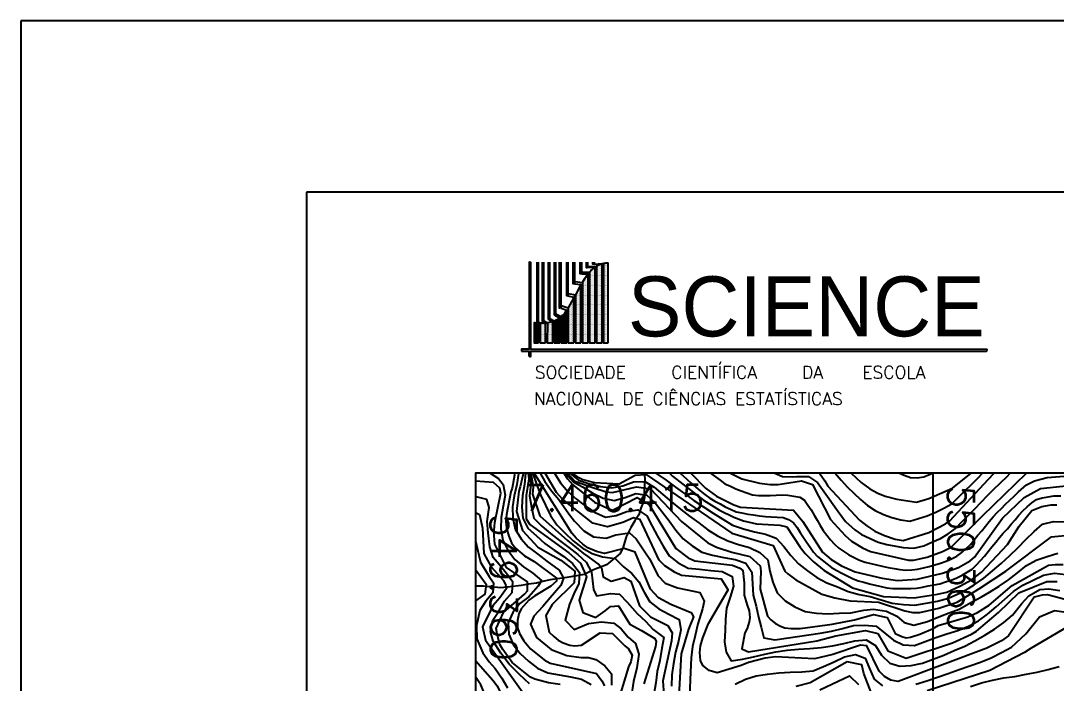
# Model space of a CAD drawing. Header units: millimetres. Extents: x 548366 to 1117317, y 7446967 to 14899125.
# Drawn here: x 548366 to 550630, y 7459955 to 7461405 of the extents above; entities that cross this region are included whole.
import ezdxf

# ---------------------------------------------------------------- set-up
doc = ezdxf.new("R2010")
doc.units = ezdxf.units.MM
doc.header["$MEASUREMENT"] = 0
for name, color, linetype in [('AID5_25K', 2, 'Continuous'), ('CARIMBO', 7, 'Continuous'), ('CURVA_INTERMEDIÁRIA', 32, 'Continuous'), ('CURVA_MESTRA', 36, 'Continuous'), ('MALHA_TM', 8, 'Continuous'), ('RADIAIS', 222, 'Continuous'), ('RIO_PERMANENTE', 4, 'Continuous'), ('TXT_COORD_MALHA', 7, 'Continuous')]:
    doc.layers.add(name, color=color, linetype=linetype)
doc.styles.add('Panroman', font='panroman.ttf', dxfattribs={"height": 30})
doc.styles.add('ROMANS', font='romans.shx')
doc.styles.add('TXT_MALHA_10K', font='romans.shx', dxfattribs={"height": 23})
pattern_1 = [(0, (561479.3738, 7459885.959), (0.9921897, 1.9843794), [0, -1.9843794])]

msp = doc.modelspace()

# ---------------------------------------------------------------- hatches: boundary and pattern name
at = {"layer": 'CARIMBO'}
msp.add_hatch(color=172, dxfattribs=at).paths.add_polyline_path([(550479, 7460683.6), (550479, 7460684.4), (550478.8, 7460685.2), (550478.1, 7460685.8), (550477.5, 7460686.2), (549481.3, 7460686.2), (549481.3, 7460876.1), (549480.9, 7460876.6), (549477.6, 7460876.6), (549477.3, 7460875.9), (549477.3, 7460686.2), (549460.9, 7460686.2), (549461, 7460682.1), (549477.2, 7460682.1), (549477.2, 7460671.8), (549477.5, 7460671.2), (549478.2, 7460670.5), (549479.1, 7460670.2), (549480, 7460670.2), (549480.5, 7460670.5), (549481, 7460671.1), (549481.3, 7460671.8), (549481.3, 7460682.1), (550477.5, 7460682.1), (550478, 7460682.4), (550478.7, 7460682.9)])
h = msp.add_hatch(dxfattribs=at)
h.set_pattern_fill('DOTS', color=172, scale=1.250003, style=0)
h.set_pattern_definition(pattern_1)
h.paths.add_polyline_path([(549637.1, 7460872.7), (549634.7, 7460872), (549631.6, 7460871), (549628.4, 7460869.7), (549626.5, 7460868.7), (549625, 7460867.8), (549625, 7460700), (549637.1, 7460700)])
h.paths.add_polyline_path([(549650.3, 7460874.3), (549648.4, 7460874.3), (549645.4, 7460874.1), (549642.9, 7460873.8), (549640.4, 7460873.4), (549640.4, 7460700), (549650.3, 7460700)])
h = msp.add_hatch(dxfattribs=at)
h.set_pattern_fill('DOTS', color=172, scale=1.250003, style=0)
h.set_pattern_definition(pattern_1)
h.paths.add_polyline_path([(549606.3, 7460850.8), (549605, 7460849.4), (549603.4, 7460847.2), (549601.2, 7460844), (549598.5, 7460840.2), (549594.1, 7460833.1), (549594.1, 7460700), (549606.3, 7460700.1)])
h = msp.add_hatch(dxfattribs=at)
h.set_pattern_fill('DOTS', color=172, scale=1.250003, style=0)
h.set_pattern_definition(pattern_1)
h.paths.add_polyline_path([(549621.7, 7460865.8), (549619.9, 7460864.5), (549617.8, 7460862.9), (549615.9, 7460861.3), (549614, 7460859.6), (549612.4, 7460857.9), (549610.8, 7460856.2), (549609.6, 7460854.8), (549609.6, 7460700), (549621.7, 7460700)])
h = msp.add_hatch(dxfattribs=at)
h.set_pattern_fill('DOTS', color=172, scale=1.250003, style=0)
h.set_pattern_definition(pattern_1)
h.paths.add_polyline_path([(549575.3, 7460799.3), (549567.6, 7460784.6), (549563.2, 7460776.4), (549563.2, 7460700), (549575.3, 7460700.1)])
h.paths.add_polyline_path([(549590.8, 7460827.4), (549589.9, 7460826), (549578.7, 7460805.3), (549578.7, 7460700.1), (549590.8, 7460700.1)])
h = msp.add_hatch(dxfattribs=at)
h.set_pattern_fill('DOTS', color=172, scale=1.250003, style=0)
h.set_pattern_definition(pattern_1)
h.paths.add_polyline_path([(549544.4, 7460755), (549541.9, 7460753.1), (549539.6, 7460751.6), (549536.7, 7460750), (549533.9, 7460748.5), (549532.4, 7460747.8), (549532.4, 7460700), (549544.4, 7460700)])
h.paths.add_polyline_path([(549559.9, 7460771.3), (549557.2, 7460767.8), (549554.7, 7460764.6), (549552.6, 7460762.4), (549550.7, 7460760.4), (549548.8, 7460758.6), (549547.8, 7460757.6), (549547.8, 7460700), (549559.9, 7460700.1)])
h = msp.add_hatch(dxfattribs=at)
h.set_pattern_fill('DOTS', color=172, scale=1.250003, style=0)
h.set_pattern_definition(pattern_1)
h.paths.add_polyline_path([(549498.1, 7460743), (549493.3, 7460743.3), (549490.4, 7460743.7), (549488.2, 7460743.9), (549488.2, 7460700.1), (549498.1, 7460700.1)])
h = msp.add_hatch(dxfattribs=at)
h.set_pattern_fill('DOTS', color=172, scale=1.250003, style=0)
h.set_pattern_definition(pattern_1)
h.paths.add_polyline_path([(549513.5, 7460743.3), (549512.1, 7460743.1), (549509.4, 7460742.9), (549505.2, 7460742.9), (549501.4, 7460742.9), (549501.4, 7460700), (549513.5, 7460700.1)])
h.paths.add_polyline_path([(549529, 7460746.6), (549524.7, 7460745.3), (549522.1, 7460744.6), (549519.4, 7460744), (549517.4, 7460743.6), (549516.9, 7460743.6), (549516.9, 7460700.1), (549529, 7460700)])

# ---------------------------------------------------------------- linework, layer by layer
at = {"layer": 'AID5_25K'}
msp.add_lwpolyline([(549360, 7450410), (559365, 7450410), (559365, 7460415), (549360, 7460415), (549360, 7450410)], dxfattribs=at)
at = {"layer": 'CARIMBO', "color": 20}
for points in [[(548365.7, 7461404.7), (548365.7, 7446966.9), (560359.3, 7446966.9)], [(560359.3, 7461404.7), (548365.7, 7461404.7)]]:
    msp.add_lwpolyline(points, dxfattribs=at)
at = {"layer": 'CARIMBO', "color": 6}
msp.add_lwpolyline([(548990.7, 7461029.7), (548990.7, 7447341.9), (559734.3, 7447341.9), (559734.3, 7461029.7)], close=True, dxfattribs=at)
at = {"layer": 'CARIMBO', "color": 172}
for points in [[(549461, 7460682.1), (549477.2, 7460682.1), (549477.2, 7460671.8), (549478.2, 7460670.5), (549479.1, 7460670.2), (549480, 7460670.2), (549481, 7460671.1), (549481.3, 7460682.1), (550477.5, 7460682.1), (550478.7, 7460682.9), (550479, 7460683.6), (550479, 7460684.4), (550478.8, 7460685.2), (550478.1, 7460685.8), (549481.3, 7460686.2), (549481.3, 7460876.1), (549477.6, 7460876.6), (549477.3, 7460875.9), (549477.3, 7460686.2), (549460.9, 7460686.2)], [(549529, 7460700), (549529, 7460746.6), (549524.7, 7460745.3), (549522.1, 7460744.6), (549519.4, 7460744), (549517.4, 7460743.6), (549516.9, 7460700.1)]]:
    msp.add_lwpolyline(points, close=True, dxfattribs=at)
for points in [[(549494.5, 7460876.6), (549494.5, 7460745.3), (549497.7, 7460743), (549497.7, 7460876.6)], [(549510, 7460745.3), (549506.6, 7460747), (549506.6, 7460876.6)], [(549510, 7460745.3), (549510, 7460876.6)], [(549523.1, 7460749.8), (549519.8, 7460751.7), (549519.8, 7460876.6)], [(549523.1, 7460749.8), (549523.1, 7460876.6)], [(549536, 7460759.3), (549532.8, 7460761.2), (549532.8, 7460876.6)], [(549536, 7460759.3), (549536, 7460876.6)], [(549547.6, 7460775.8), (549544.9, 7460777.2), (549544.3, 7460776.2), (549544.3, 7460876.6)], [(549547.6, 7460775.8), (549547.6, 7460876.6)], [(549563.1, 7460802.4), (549559.8, 7460803), (549559.8, 7460876.6)], [(549563.1, 7460802.4), (549563.1, 7460876.6)], [(549577.4, 7460829.1), (549574.1, 7460829.2), (549574.1, 7460876.6)], [(549577.4, 7460829.1), (549577.4, 7460876.6)], [(549592.7, 7460851.1), (549589.3, 7460851.3), (549589.3, 7460876.6)], [(549592.7, 7460851.1), (549592.7, 7460876.6)], [(549606, 7460864.7), (549603.6, 7460864.8), (549602.7, 7460864.2), (549602.7, 7460876.6)], [(549606, 7460864.7), (549606, 7460876.6)], [(549606, 7460867), (549625, 7460867.8)], [(549620.4, 7460872.4), (549618.5, 7460872.5), (549616.9, 7460872.3), (549616.9, 7460876.6)], [(549620.4, 7460872.4), (549620.4, 7460876.6)], [(549620.4, 7460872.4), (549628.2, 7460873.1), (549638.1, 7460873.4), (549640.4, 7460873.4)], [(549620.4, 7460872.4), (549637.1, 7460873.3)], [(549637.1, 7460700), (549637.1, 7460872.7), (549634.7, 7460872), (549631.6, 7460871), (549628.4, 7460869.7), (549626.5, 7460868.7), (549625, 7460867.8), (549625, 7460700), (549637.1, 7460700)], [(549650.3, 7460700), (549650.3, 7460874.3), (549648.4, 7460874.3), (549645.4, 7460874.1), (549642.9, 7460873.8), (549640.4, 7460873.4), (549640.4, 7460700), (549650.3, 7460700)], [(549592.7, 7460854.4), (549609.6, 7460854.4)], [(549592.7, 7460851.1), (549606.3, 7460850.8)], [(549606.3, 7460700.1), (549606.3, 7460850.8), (549605, 7460849.4), (549603.4, 7460847.2), (549601.2, 7460844), (549598.5, 7460840.2), (549594.1, 7460833.1), (549594.1, 7460700), (549606.3, 7460700.1)], [(549606, 7460864.7), (549621.7, 7460865.3)], [(549621.7, 7460700), (549621.7, 7460865.8), (549619.9, 7460864.5), (549617.8, 7460862.9), (549615.9, 7460861.3), (549614, 7460859.6), (549612.4, 7460857.9), (549610.8, 7460856.2), (549609.6, 7460854.8), (549609.6, 7460700), (549621.7, 7460700)], [(549577.4, 7460834.1), (549594.1, 7460832.2)], [(549577.4, 7460829.1), (549590.8, 7460827.4)], [(549590.8, 7460700.1), (549590.8, 7460827.4), (549589.9, 7460826), (549578.7, 7460805.3), (549578.7, 7460700.1), (549590.8, 7460700.1)], [(549563.1, 7460808.3), (549578.3, 7460804.8), (549575.4, 7460799.3), (549563.1, 7460802.4)], [(549575.3, 7460700.1), (549575.3, 7460799.3), (549567.6, 7460784.6), (549563.2, 7460776.4), (549563.2, 7460700), (549575.3, 7460700.1)], [(549547.6, 7460781.9), (549563.2, 7460776.4)], [(549547.6, 7460775.8), (549559.9, 7460771.3)], [(549532.4, 7460747.8), (549523.1, 7460752.9)], [(549544.4, 7460700), (549544.4, 7460755), (549541.9, 7460753.1), (549539.6, 7460751.6), (549536.7, 7460750), (549533.9, 7460748.5), (549532.4, 7460747.8), (549532.4, 7460700), (549544.4, 7460700)], [(549536, 7460763.2), (549547.8, 7460757.6)], [(549536, 7460759.3), (549544.4, 7460755)], [(549559.9, 7460700.1), (549559.9, 7460771.3), (549557.2, 7460767.8), (549554.7, 7460764.6), (549552.6, 7460762.4), (549550.7, 7460760.4), (549548.8, 7460758.6), (549547.8, 7460757.6), (549547.8, 7460700), (549559.9, 7460700.1)], [(549498.1, 7460700.1), (549498.1, 7460743), (549493.3, 7460743.3), (549490.4, 7460743.7), (549488.2, 7460743.9), (549488.2, 7460700.1), (549498.1, 7460700.1)], [(549497.7, 7460745.4), (549501.4, 7460742.9)], [(549513.5, 7460700.1), (549513.5, 7460743.3), (549512.1, 7460743.1), (549509.4, 7460742.9), (549505.2, 7460742.9), (549501.4, 7460742.9), (549501.4, 7460700), (549513.5, 7460700.1)], [(549510, 7460748), (549517.4, 7460743.4)], [(549510, 7460745.3), (549513.5, 7460743.3)], [(549523.1, 7460749.8), (549529, 7460746.6)]]:
    msp.add_lwpolyline(points, dxfattribs=at)
at = {"layer": 'CURVA_INTERMEDIÁRIA'}
for points, elevation in [([(549392.1, 7460415), (549410.8, 7460403.1), (549420.4, 7460390.6), (549424.8, 7460367.2), (549420.5, 7460342.6), (549416.3, 7460317.9), (549415.3, 7460293.1), (549420, 7460268.6), (549431.2, 7460246.6), (549446, 7460226.5), (549465, 7460210.5), (549485.3, 7460196), (549504.4, 7460180.4), (549497.6, 7460167.7), (549476.9, 7460144.5), (549456.9, 7460129.6), (549441.7, 7460110.2), (549431.6, 7460088), (549433.1, 7460063.2), (549442.9, 7460040.5), (549457.6, 7460020.5), (549476, 7460003.5), (549495.9, 7459988.5), (549518.7, 7459978.5), (549543.2, 7459973.6), (549567.8, 7459969.4), (549592.4, 7459964.7), (549613, 7459952.7)], 690), ([(549454.5, 7460414.6), (549450.6, 7460390.1), (549445, 7460365.8), (549441.3, 7460341.1), (549441.7, 7460316.6), (549446.7, 7460292.3), (549460.1, 7460271.2), (549476.5, 7460252.9), (549496.5, 7460238.1), (549516.2, 7460222.7), (549543.5, 7460202.8), (549552.9, 7460185.3), (549547, 7460169), (549523.3, 7460142.2), (549507.3, 7460123.7), (549487.5, 7460102.5), (549480.5, 7460085), (549493.4, 7460055.8), (549526, 7460029), (549559.9, 7460016.2), (549591.4, 7460011.5), (549607.7, 7460011.5), (549623.2, 7460007.8), (549643.2, 7459993.8), (549657.6, 7459975.9), (549657.7, 7459951.2)], 710), ([(549464.1, 7460415), (549464.5, 7460413.9), (549458.2, 7460385.3), (549455, 7460375.8), (549450.2, 7460331.3), (549462.9, 7460289.9), (549496.3, 7460253.4), (549547.2, 7460224.8), (549577.4, 7460201), (549575.8, 7460175.5), (549528.1, 7460127.9), (549513.8, 7460104), (549521.7, 7460067.5), (549531.3, 7460057.9), (549540.8, 7460050), (549551.9, 7460043.6), (549566.2, 7460038.9), (549577.4, 7460037.3), (549591.7, 7460038.9), (549633, 7460065.9), (549660, 7460064.3), (549687, 7460037.3), (549695, 7460030.9), (549702.9, 7460016.6), (549699.7, 7460002.3), (549695, 7459991.2), (549667.9, 7459902.2)], 720), ([(549469.9, 7460415), (549467.2, 7460390.5), (549462.8, 7460365.9), (549461.5, 7460341), (549463.5, 7460316.6), (549474.6, 7460294.4), (549493.5, 7460277.9), (549512.1, 7460261.3), (549532.2, 7460246.5), (549553.2, 7460233), (549572.6, 7460217.4), (549587.9, 7460197.6), (549586.3, 7460173.7), (549575.4, 7460151.4), (549566.1, 7460128.5), (549556.4, 7460093.2), (549576.2, 7460073.3), (549607.1, 7460086.5), (549635.7, 7460089.7), (549662.5, 7460087.3), (549678.9, 7460074.5), (549694, 7460056.3), (549710.4, 7460042.4), (549717.4, 7460019.1), (549712.9, 7459989.4), (549705.7, 7459959.6), (549701, 7459925.7)], 730), ([(549475.6, 7460415), (549477.2, 7460402.8), (549470.9, 7460366.2), (549470.9, 7460315.4), (549478.8, 7460302.7), (549564.7, 7460240.7), (549590.1, 7460218.4), (549602.8, 7460188.2), (549586.9, 7460137.4), (549594.8, 7460110.4), (549623.4, 7460099.3), (549644.1, 7460113.6), (549655.2, 7460123.1), (549672.7, 7460124.7), (549698.1, 7460084.9), (549723.6, 7460070.6), (549752.2, 7460053.2), (549755.3, 7460046.8), (549753.8, 7460035.7), (549728.3, 7459954.6)], 740), ([(549480.9, 7460415), (549486.6, 7460385.3), (549485.2, 7460369.4), (549501.1, 7460321.7), (549561.5, 7460267.7), (549596.4, 7460239.1), (549606, 7460232.7), (549630.9, 7460214.3), (549635.6, 7460208.3), (549639.3, 7460188.2), (549656.8, 7460178.7), (549685.4, 7460186.7), (549699.7, 7460178.7), (549718.8, 7460124.7), (549742.6, 7460100.8), (549780.8, 7460081.8), (549790.3, 7460065.9), (549788.7, 7460048.4), (549769.7, 7459961), (549772.8, 7459919.7)], 760), ([(549485.6, 7460414.4), (549493.6, 7460390.8), (549502.5, 7460367.7), (549513.4, 7460345.3), (549524.2, 7460322.7), (549538.4, 7460302.3), (549555.7, 7460284.3), (549574.1, 7460267.3), (549593.6, 7460251.7), (549615.3, 7460239.3), (549638.3, 7460231.8), (549665.9, 7460228.7), (549682.9, 7460210.6), (549701.8, 7460195.9), (549717.3, 7460177.1), (549729, 7460155.1), (549741.7, 7460133.6), (549761.4, 7460118.6), (549783.2, 7460106.5), (549805.3, 7460095), (549809.2, 7460072.1), (549804, 7460047.6), (549797.8, 7460023.4), (549793.1, 7459998.9), (549789.9, 7459974.1), (549788.8, 7459949.2)], 770), ([(549801.4, 7459849.8), (549811, 7460019.8), (549826.9, 7460073.8), (549838, 7460100.8), (549833.2, 7460108.8), (549787.1, 7460127.9), (549760.1, 7460142.2), (549742.6, 7460161.2), (549709.3, 7460242.3), (549685.4, 7460250.2), (549642.5, 7460239.1), (549625, 7460243.9), (549606, 7460251.8), (549594.8, 7460259.8), (549580.5, 7460272.5), (549571, 7460283.6), (549491.6, 7460410.7), (549489.8, 7460415)], 780), ([(549501.3, 7460415), (549511.9, 7460396.7), (549526.1, 7460376.1), (549542.4, 7460357.2), (549564.2, 7460325.9), (549577.1, 7460310.1), (549597.1, 7460288.6), (549618.6, 7460275.7), (549645.8, 7460272.9), (549667.3, 7460280), (549697.3, 7460284.3), (549711.7, 7460271.4), (549730.3, 7460242.8), (549741.3, 7460226.6), (549758.9, 7460191.3), (549774.7, 7460174.1), (549801.9, 7460164), (549823.4, 7460159.7), (549850.6, 7460154), (549860.6, 7460135.4), (549856.3, 7460118.2), (549846.3, 7460085.3), (549840.8, 7460060), (549835.1, 7460035.7), (549832, 7460011.1), (549830, 7459963.9), (549828.4, 7459922.6)], 790), ([(549533.1, 7460415), (549546.2, 7460393.7), (549562.1, 7460374.6), (549581.2, 7460358.5), (549600.8, 7460342.9), (549621.7, 7460329.3), (549644.2, 7460318.9), (549668.1, 7460322.4), (549691.4, 7460331.5), (549715.5, 7460334.7), (549735.1, 7460321.4), (549746.9, 7460299.3), (549758.6, 7460277.2), (549770.3, 7460255.2), (549783.5, 7460234.1), (549803.3, 7460218.8), (549825.5, 7460207.6), (549850.3, 7460204.7), (549875.1, 7460202.1), (549900, 7460199.6), (549921.3, 7460189.2), (549924.3, 7460167.7), (549916.8, 7460144), (549909.5, 7460120.1), (549906.7, 7460095.4), (549906.1, 7460071), (549904.8, 7460046.1), (549908.6, 7460023.4), (549919.2, 7460004.6), (549943.8, 7460007.9), (549968.2, 7460013.5), (549992.6, 7460018.8), (550017.1, 7460024), (550041.8, 7460027.9), (550066.6, 7460030.1), (550091.6, 7460031.3), (550116.5, 7460033.7), (550141.1, 7460037.4), (550165.6, 7460042.3), (550189.9, 7460048.5), (550214.8, 7460050.3), (550235, 7460038.3), (550248, 7460017.2), (550266.1, 7459999.8), (550288.4, 7459993), (550313.2, 7459994.1), (550337.5, 7459999.5), (550361, 7460007.9), (550384.2, 7460017.3), (550407.2, 7460026.9), (550430.2, 7460036.7), (550452.3, 7460048.3), (550473.9, 7460061), (550495.1, 7460074.1), (550515.6, 7460088.4), (550534.8, 7460104.4), (550553.9, 7460129.4), (550570.2, 7460146.7), (550594, 7460160.8), (550613.8, 7460162), (550638.3, 7460158.7)], 810), ([(549553.2, 7460415), (549561.5, 7460402.8), (549572.6, 7460390.1), (549620.3, 7460351.9), (549647.3, 7460339.2), (549660, 7460334.4), (549714, 7460361.5), (549739.5, 7460347.2), (549798.3, 7460250.2), (549825.3, 7460229.6), (549839.6, 7460223.2), (549922.2, 7460213.7), (549938.1, 7460207.3), (549944.5, 7460202.5), (549947.6, 7460175.5), (549947.6, 7460148.5), (549954, 7460126.3), (549958.8, 7460113.6), (549960.3, 7460099.3), (549958.8, 7460089.7), (549954, 7460075.4), (549949.2, 7460065.9), (549942.9, 7460030.9), (549952.4, 7460026.2), (549957.2, 7460024.6), (550106.5, 7460048.4), (550147.9, 7460059.5), (550213, 7460070.6), (550240, 7460064.3), (550262.3, 7460026.2), (550302, 7460010.3), (550403.7, 7460043.6), (550445, 7460062.7), (550456.2, 7460069.1), (550503.8, 7460110.4), (550548.3, 7460153.3), (550609.7, 7460178), (550632.3, 7460178)], 820), ([(549557.2, 7460415), (549573.6, 7460396.2), (549595.4, 7460384.3), (549616.6, 7460371.1), (549639.1, 7460360.4), (549663.4, 7460355.6), (549687.4, 7460361.9), (549710.9, 7460370.2), (549734.7, 7460367.2), (549753.1, 7460350.4), (549768.3, 7460330.6), (549783.4, 7460310.7), (549798.1, 7460290.4), (549814.5, 7460271.6), (549834.2, 7460256.2), (549854.9, 7460242.5), (549878.8, 7460235.7), (549903.2, 7460230.6), (549927.9, 7460226.3), (549951.3, 7460218.3), (549964.6, 7460198.2), (549965.7, 7460173.2), (549967.1, 7460148.4), (549974.1, 7460124.4), (549979.3, 7460100), (549984.8, 7460077.9), (549990.8, 7460054.9), (550015, 7460050.2), (550039.7, 7460053.9), (550064.5, 7460057.6), (550089.2, 7460061.3), (550113.9, 7460065.4), (550138.5, 7460069.8), (550162.8, 7460075.5), (550186.9, 7460082), (550211.8, 7460082.8), (550236.1, 7460080.6), (550255.4, 7460065.2), (550274.3, 7460050), (550295.8, 7460039.3), (550320.5, 7460037.9), (550343.8, 7460046.9), (550367.1, 7460055.9), (550391, 7460063.4), (550414.8, 7460071), (550438, 7460080.3), (550460.2, 7460091.8), (550480.2, 7460106.8), (550499.2, 7460123), (550518, 7460139.5), (550536.6, 7460156.1), (550557.3, 7460170.1), (550579.9, 7460180.8), (550602.4, 7460191.6), (550626.5, 7460196.6), (550651.1, 7460193.3)], 830), ([(549561.1, 7460415), (549577.8, 7460397.3), (549617.1, 7460383.7), (549645.7, 7460374.2), (549660, 7460372.6), (549712.4, 7460385.3), (549742.6, 7460380.5), (549811, 7460309), (549868.2, 7460262.9), (549887.2, 7460253.4), (549920.6, 7460242.3), (549960.3, 7460232.7), (549982.6, 7460212.1), (549984.2, 7460201), (549982.6, 7460161.2), (549998.5, 7460102.4), (550006.4, 7460094.5), (550016, 7460086.5), (550027.1, 7460080.2), (550036.6, 7460077), (550050.9, 7460075.4), (550070, 7460075.4), (550139.9, 7460084.9), (550189.2, 7460094.5), (550230.5, 7460105.6), (550260.7, 7460099.3), (550278.2, 7460064.3), (550292.5, 7460057.9), (550302, 7460054.8), (550311.5, 7460056.3), (550332.2, 7460062.7), (550360.8, 7460075.4), (550371.9, 7460081.8), (550437.1, 7460100.8), (550457.7, 7460110.4), (550483.2, 7460126.3), (550534, 7460169.2), (550613.5, 7460213.7), (550627.8, 7460215.3), (550645.3, 7460215.3)], 840), ([(549571.5, 7460415), (549582.1, 7460407.5), (549594.8, 7460401.2), (549620.3, 7460394.8), (549674.3, 7460391.7), (549709.3, 7460410.7), (549733.1, 7460412.3), (549920.6, 7460283.6), (550011.2, 7460256.6), (550036.6, 7460201), (550043, 7460194.6), (550060.5, 7460181.9), (550117.7, 7460150.1), (550146.3, 7460142.2), (550179.6, 7460135.8), (550241.6, 7460132.6), (550298.8, 7460113.6), (550316.3, 7460110.4), (550332.2, 7460110.4), (550373.5, 7460119.9), (550413.3, 7460132.6), (550462.5, 7460162.8), (550519.7, 7460201), (550619.8, 7460275.6), (550664.3, 7460280.4)], 860), ([(549754.7, 7460415), (549777.5, 7460399.4), (549797.7, 7460384.7), (549817.8, 7460369.9), (549838, 7460355.2), (549858.9, 7460341.4), (549879.8, 7460327.7), (549901.1, 7460314.6), (549922.4, 7460301.5), (549946, 7460293.4), (549970.2, 7460287), (549994.5, 7460281.3), (550017.5, 7460273.2), (550034.4, 7460254.8), (550049.7, 7460235.1), (550066.5, 7460216.7), (550086.4, 7460201.6), (550106.6, 7460187), (550128.8, 7460175.5), (550151.9, 7460166.1), (550175, 7460156.5), (550199, 7460149.5), (550223.6, 7460145.5), (550247.5, 7460138.3), (550271.4, 7460130.9), (550296.1, 7460127.5), (550321, 7460126.5), (550345.7, 7460130.4), (550370.2, 7460135.2), (550394.3, 7460141.8), (550416.9, 7460151.9), (550438.9, 7460163.8), (550450.9, 7460170.7), (550471.9, 7460185.6), (550491.1, 7460201.5), (550510.1, 7460217.8), (550528.4, 7460234.8), (550546.5, 7460252), (550563.6, 7460270.3), (550582, 7460287.1), (550600.2, 7460303.6), (550624.5, 7460309.6), (550649.1, 7460308.7)], 870), ([(549784.7, 7460415), (549791.1, 7460408.8), (549858.9, 7460355.7), (549893.6, 7460334.4), (549925.4, 7460318.6), (549946, 7460310.6), (549974.7, 7460304.3), (550025.5, 7460301.1), (550041.4, 7460297.9), (550070, 7460253.4), (550081.1, 7460239.1), (550098.6, 7460221.6), (550122.4, 7460202.5), (550184.4, 7460164.4), (550252.7, 7460145.3), (550319.5, 7460142.2), (550370.3, 7460150.1), (550391, 7460154.9), (550419.6, 7460167.6), (550445, 7460181.9), (550467, 7460198.4), (550523.5, 7460259.3), (550549.4, 7460299.3), (550576.5, 7460333.2), (550598.5, 7460342.2), (550619.4, 7460346.1), (550631.3, 7460346.1)], 880), ([(549807.8, 7460415), (549822.3, 7460402), (549832.1, 7460393.4), (549841.8, 7460384.7), (549851.7, 7460376.3), (549862, 7460368.5), (549872.4, 7460360.7), (549883.7, 7460354.1), (549895, 7460347.8), (549906.4, 7460341.5), (549918.2, 7460336), (549930.1, 7460330.8), (549942.8, 7460328.1), (549955.5, 7460325.5), (549968.4, 7460323.8), (549981.3, 7460322), (549994.2, 7460320.5), (550007.1, 7460319.7), (550020.1, 7460319), (550033.1, 7460318.2), (550044.6, 7460313.7), (550055.5, 7460306.6), (550063.4, 7460296.5), (550070.4, 7460285.5), (550077.4, 7460274.6), (550084.5, 7460263.7), (550091.8, 7460252.9), (550099.3, 7460242.3), (550108.3, 7460233), (550118, 7460224.4), (550128.4, 7460216.5), (550139, 7460209), (550150.2, 7460202.4), (550161.7, 7460196.5), (550173.3, 7460190.5), (550184.9, 7460184.6), (550196.9, 7460179.6), (550209.5, 7460176.4), (550222, 7460173.1), (550234.6, 7460169.8), (550247.3, 7460166.9), (550260, 7460164.2), (550272.9, 7460162.7), (550285.9, 7460162.8), (550298.9, 7460162.9), (550311.9, 7460163.1), (550324.8, 7460163.4), (550337.6, 7460165.9), (550350.4, 7460168.3), (550363.1, 7460170.8), (550375.9, 7460173.2), (550388.3, 7460177), (550400.8, 7460180.8), (550412.7, 7460186), (550424.3, 7460191.9), (550435.6, 7460198.2), (550446.4, 7460205.4), (550455.6, 7460214.5), (550464.7, 7460223.8), (550473.1, 7460233.7), (550481.3, 7460243.8), (550489.5, 7460253.9), (550497.8, 7460263.9), (550506, 7460274), (550514.3, 7460284), (550523.4, 7460293.3), (550531.8, 7460303.2), (550540.1, 7460313.2), (550548.3, 7460323.3), (550557.1, 7460332.9), (550566.8, 7460341.5), (550576.7, 7460349.9), (550587, 7460357.7), (550599.5, 7460361.2), (550612.3, 7460363.6), (550625.1, 7460365.4), (550627.4, 7460365.4), (550640.5, 7460365.4)], 890), ([(549874.4, 7460415), (549884.8, 7460407.3), (549895.3, 7460399.5), (549905.7, 7460391.8), (549917.6, 7460386.6), (549929.3, 7460381), (549941.4, 7460376.2), (549953.7, 7460372.2), (549965.9, 7460367.8), (549978.8, 7460366.1), (549991.7, 7460366), (550004.7, 7460366.5), (550017.7, 7460367.1), (550030.7, 7460367.6), (550043.6, 7460366.9), (550056.4, 7460364.7), (550069.2, 7460362.7), (550079.6, 7460356.2), (550086.7, 7460345.3), (550094, 7460334.5), (550100.6, 7460323.3), (550107.2, 7460312.1), (550113.7, 7460300.9), (550120.5, 7460289.8), (550128.3, 7460279.4), (550136.2, 7460269.1), (550145.4, 7460259.9), (550155.1, 7460251.3), (550165.5, 7460243.4), (550176.5, 7460236.5), (550188.1, 7460230.6), (550199.8, 7460225.1), (550212.1, 7460220.7), (550224.6, 7460217.5), (550237.3, 7460214.5), (550249.9, 7460211.5), (550262.7, 7460208.9), (550275.5, 7460206.5), (550288.2, 7460204.1), (550301.2, 7460203.2), (550314.2, 7460203.7), (550327, 7460205.2), (550339.7, 7460208), (550352.4, 7460210.9), (550365, 7460214.3), (550377.3, 7460218.4), (550389.5, 7460222.9), (550401.5, 7460227.8), (550413.1, 7460233.7), (550423.6, 7460241.4), (550433.3, 7460250), (550442.4, 7460259.2), (550450.8, 7460269.2), (550459.1, 7460279.2), (550467.4, 7460289.1), (550475.8, 7460299.1), (550483.9, 7460309.3), (550492.2, 7460319.3), (550500.8, 7460329), (550510.2, 7460338), (550519.6, 7460347), (550529, 7460356), (550538.4, 7460365), (550547.8, 7460373.9), (550565.1, 7460389.4), (550582.5, 7460398.6), (550610.1, 7460405.8), (550656.2, 7460408.9)], 910), ([(549917.7, 7460415), (549942.9, 7460402.8), (549981, 7460393.2), (550004.8, 7460390.1), (550022.3, 7460390.1), (550073.2, 7460398), (550097, 7460390.1), (550136.7, 7460313.8), (550168.5, 7460278.8), (550182.8, 7460266.1), (550206.7, 7460251.8), (550224.1, 7460243.9), (550306.8, 7460224.8), (550317.9, 7460224.8), (550348.1, 7460231.1), (550381.5, 7460243.9), (550400.5, 7460253.4), (550468.9, 7460321.7), (550565.1, 7460415)], 920), ([(550015, 7460415), (550031.5, 7460407.8), (550053, 7460406.8), (550063.2, 7460407.8), (550088.8, 7460407.8), (550108.2, 7460394.5), (550122.6, 7460374.1), (550153.3, 7460331.1), (550169.6, 7460309.6), (550190.1, 7460291.2), (550204.4, 7460281), (550240.8, 7460264.3), (550259.7, 7460258.7), (550295.5, 7460252.3), (550319, 7460251.3), (550340.5, 7460256.4), (550359.9, 7460264.6), (550376.8, 7460272.4), (550394, 7460282.5), (550410.2, 7460294.2), (550424.1, 7460308.6), (550438.1, 7460322.9), (550452, 7460337.2), (550466, 7460351.6), (550479.9, 7460365.9), (550494.1, 7460380), (550508.3, 7460394.1), (550522.6, 7460408), (550529.8, 7460415)], 930), ([(550112.3, 7460415), (550124, 7460398), (550130.4, 7460386.9), (550200.3, 7460312.2), (550216.2, 7460299.5), (550233.7, 7460288.4), (550254.3, 7460278.8), (550278.2, 7460270.9), (550295.7, 7460267.7), (550351.3, 7460285.2), (550387.8, 7460304.3), (550397.4, 7460310.6), (550481.6, 7460401.2), (550494.5, 7460415)], 940), ([(550181.7, 7460415), (550203.5, 7460394.8), (550222.6, 7460380.5), (550240, 7460371), (550255.9, 7460364.6), (550281.4, 7460358.3), (550324.3, 7460351.9), (550351.3, 7460359.9), (550403.7, 7460382.1), (550443.9, 7460415)], 960), ([(550360.2, 7460415), (550354.7, 7460411.8), (550340.9, 7460406.1), (550326.4, 7460404.4), (550311.4, 7460405), (550297.3, 7460409.9), (550285.7, 7460415)], 970), ([(549545.6, 7459953), (549520.2, 7459956.2), (549490, 7459964.2), (549480.4, 7459968.9), (549440.7, 7460000.7), (549420, 7460029.3), (549413.7, 7460040.5), (549407.3, 7460062.7), (549405.7, 7460075.4), (549421.6, 7460110.4), (549467.7, 7460150.1), (549474.1, 7460158), (549474.1, 7460177.1), (549428, 7460208.9), (549402.6, 7460259.8), (549401, 7460278.8), (549401, 7460289.9), (549402.6, 7460307.4), (549415.3, 7460371), (549413.7, 7460382.1), (549399.4, 7460394.8), (549360, 7460397.5)], 680), ([(549478.4, 7459954.6), (549456.6, 7459974.4), (549433.9, 7459997.1), (549415.6, 7460021.6), (549398.9, 7460047.8), (549393.2, 7460068.6), (549398, 7460093.2), (549411.5, 7460113.3), (549424, 7460134.9), (549440.2, 7460153.7), (549441.9, 7460176.7), (549430.1, 7460192.5), (549412, 7460215.3), (549398.9, 7460230.3), (549391.3, 7460254), (549388.3, 7460284.7), (549385.4, 7460309.5), (549390.4, 7460340), (549385.1, 7460357.3), (549361.9, 7460363.3), (549360, 7460363.4)], 670), ([(549360, 7460329.3), (549369.2, 7460324.9), (549375.5, 7460294.7), (549378.7, 7460239.1), (549394.6, 7460210.5), (549421.6, 7460180.3), (549426.4, 7460169.2), (549428, 7460162.8), (549413.7, 7460142.2), (549397.8, 7460124.7), (549375.5, 7460078.6), (549381.9, 7460050), (549480.4, 7459911.7), (549528.1, 7459900.6), (549544, 7459889.5), (549544, 7459876.8), (549537.6, 7459843.4), (549558.3, 7459811.6), (549555.1, 7459794.1), (549483.6, 7459749.6), (549467.7, 7459741.7), (549423.2, 7459727.4), (549360, 7459715.2)], 660), ([(549360, 7460204.3), (549383.5, 7460172.4), (549380.3, 7460150.1), (549360, 7460135.9)], 640), ([(550323, 7459953.2), (550346.9, 7459960.5), (550370.5, 7459968.8), (550394, 7459977.1), (550417.6, 7459985.4), (550441.2, 7459993.6), (550464.8, 7460001.9), (550488, 7460011.2), (550510.3, 7460022.5), (550532.2, 7460034.6), (550563.5, 7460063.8), (550593.4, 7460100.8), (550626.1, 7460115), (550682.9, 7460106.5)], 790), ([(550654.8, 7460078.6), (550575.3, 7460032.5), (550561, 7460023), (550484.8, 7459983.2), (550348.1, 7459938.7)], 780), ([(549927.9, 7459953.3), (549950.4, 7459964.1), (549974.3, 7459971.5), (549998.9, 7459975.6), (550023.8, 7459978.5), (550048.7, 7459979.6), (550073.7, 7459980.4), (550098.5, 7459983), (550121.6, 7459992.4), (550144.4, 7460002.6), (550167.2, 7460013), (550191.3, 7460018.5), (550212.3, 7460010.7), (550221.9, 7459987.7), (550231.8, 7459964.7), (550250.4, 7459949.7)], 790), ([(549360, 7460005.2), (549397.8, 7459962.6), (549407.3, 7459949.9), (549429.6, 7459903.8), (549470.9, 7459884.7), (549488.4, 7459862.5), (549483.6, 7459843.4), (549488.4, 7459808.4), (549426.4, 7459763.9), (549391.4, 7459746.5), (549367.6, 7459736.9), (549360, 7459735.1)], 640), ([(550225.7, 7459935.6), (550209.8, 7459976.9), (550205.1, 7459996), (550173.3, 7460002.3), (550092.2, 7459956.2), (550060.5, 7459948.3)], 780), ([(550442.9, 7459948.5), (550466.5, 7459956.7), (550490.8, 7459962.5), (550515.3, 7459967.1), (550540, 7459970.6), (550564.6, 7459975.3), (550588.8, 7459979.7), (550612.7, 7459985.4), (550636.8, 7459992)], 770), ([(549360, 7459749.2), (549368.4, 7459752.1), (549391.3, 7459762.2), (549413.7, 7459773.2), (549434.8, 7459786.6), (549453.9, 7459802.5), (549467.2, 7459822.7), (549464.4, 7459847.3), (549449.1, 7459864.2), (549427, 7459875.3), (549404, 7459885.2), (549390.9, 7459906.4), (549381.1, 7459929.1), (549372.1, 7459952.4), (549360, 7459969.2)], 630), ([(550113.3, 7459941), (550153.1, 7459960.3), (550178.2, 7459971.9), (550197.5, 7459952.6)], 770)]:
    msp.add_lwpolyline(points, dxfattribs=dict(at, elevation=elevation))
at = {"layer": 'CURVA_MESTRA'}
for points, elevation in [([(549444.5, 7460415), (549445.5, 7460410.7), (549440.7, 7460382.1), (549437.5, 7460374.2), (549428, 7460324.9), (549426.4, 7460309), (549428, 7460294.7), (549432.8, 7460277.2), (549439.1, 7460262.9), (549447.1, 7460251.8), (549467.7, 7460234.3), (549488.4, 7460221.6), (549537.6, 7460185.1), (549537.6, 7460178.7), (549524.9, 7460167.6), (549490, 7460146.9), (549477.2, 7460137.4), (549459.8, 7460118.3), (549455, 7460107.2), (549451.8, 7460092.9), (549451.8, 7460077), (549456.6, 7460064.3), (549466.1, 7460048.4), (549480.4, 7460030.9), (549510.6, 7460007.1), (549523.3, 7459999.1), (549625, 7459976.9), (549636.2, 7459961), (549642.5, 7459949.9)], 700), ([(549478.3, 7460415), (549481.3, 7460390.2), (549478.5, 7460365.5), (549482.6, 7460340.9), (549487.6, 7460316.7), (549505.1, 7460299), (549524.6, 7460283.3), (549544.2, 7460267.8), (549564.1, 7460252.6), (549583.8, 7460237.3), (549602.1, 7460220.4), (549614.1, 7460198.5), (549618.2, 7460160.8), (549625.2, 7460146.8), (549655.5, 7460151.5), (549675.4, 7460150.3), (549691.7, 7460132.8), (549713.8, 7460108.3), (549732.3, 7460091.5), (549749, 7460073.1), (549772.2, 7460055.8), (549767.5, 7460032.5), (549763.3, 7460005.6), (549757.8, 7459981.2), (549754.9, 7459956.4), (549750.5, 7459931.8)], 750), ([(550767.6, 7460107.2), (550611, 7460149.2), (550599.2, 7460148.5), (550581.7, 7460143.7), (550526.1, 7460059.5), (550510.2, 7460048.4), (550478.4, 7460032.5), (550284.5, 7459959.4), (550268.6, 7459962.6), (550254.3, 7459970.5), (550243.2, 7459981.7), (550216.2, 7460037.3), (550201.9, 7460038.9), (550141.5, 7460018.2), (550101.8, 7460008.7), (550016, 7460013.4), (549993.7, 7460010.3), (549957.2, 7460000.7), (549941.3, 7459994.4), (549888.8, 7459978.5), (549871.4, 7459983.2), (549857.1, 7459994.4), (549852.3, 7460005.5), (549850.7, 7460023), (549852.3, 7460037.3), (549857.1, 7460054.8), (549869.8, 7460086.5), (549912.7, 7460159.6), (549898.4, 7460183.5), (549811, 7460191.4), (549796.7, 7460197.8), (549774.4, 7460212.1), (549761.7, 7460224.8), (549720.4, 7460313.8), (549706.1, 7460317), (549682.2, 7460307.4), (549648.9, 7460297.9), (549617.1, 7460305.8), (549550.3, 7460358.3), (549537.6, 7460372.6), (549512.9, 7460415)], 800), ([(549566.3, 7460415), (549585.8, 7460399.8), (549609.5, 7460391.9), (549633.7, 7460385.6), (549658.5, 7460382.7), (549682.7, 7460387.1), (549706.1, 7460396), (549730.6, 7460396.7), (549751.2, 7460384.7), (549770.1, 7460368.4), (549789.1, 7460352), (549808.2, 7460336), (549828.3, 7460321), (549848.3, 7460306.1), (549868.4, 7460291.2), (549889.8, 7460278.2), (549911.9, 7460266.7), (549935.6, 7460258.9), (549959.7, 7460252.4), (549981.9, 7460241.2), (549999.3, 7460225.2), (550003.8, 7460200.6), (550010.7, 7460176.6), (550020.1, 7460153.6), (550037.3, 7460135.9), (550058.6, 7460122.9), (550081.2, 7460112.7), (550105.9, 7460108.6), (550130.8, 7460107.1), (550155.7, 7460108.7), (550180.7, 7460109.5), (550209.1, 7460115.3), (550230.8, 7460117.5), (550258.9, 7460113.2), (550281.6, 7460102.3), (550297.9, 7460088.2), (550318.5, 7460082.8), (550349, 7460090.6), (550376.9, 7460102.3), (550396.4, 7460109.9), (550418.1, 7460117.5), (550445.1, 7460132.6), (550466.8, 7460144.5), (550484.3, 7460154.4), (550505.4, 7460167.8), (550526, 7460182), (550545.6, 7460197.4), (550565.2, 7460213), (550586.5, 7460225.1), (550610.2, 7460233.1), (550633.8, 7460240.1)], 850), ([(549831, 7460415), (549863.4, 7460382.1), (549887.2, 7460364.6), (549925.4, 7460345.6), (549939.7, 7460340.8), (550055.7, 7460334.4), (550076.4, 7460309), (550119.3, 7460242.3), (550138.3, 7460226.4), (550160.6, 7460212.1), (550190.8, 7460199.4), (550249.6, 7460185.1), (550282.9, 7460180.3), (550325.9, 7460183.5), (550381.5, 7460196.2), (550416.4, 7460208.9), (550441.9, 7460223.2), (550451.4, 7460231.1), (550512.5, 7460316.5), (550560.3, 7460361.8), (550595.7, 7460381.6), (550658.4, 7460388.2)], 900), ([(550147, 7460415), (550159.9, 7460399.7), (550173.2, 7460384.8), (550187.8, 7460371.2), (550202.4, 7460357.5), (550217.5, 7460344.4), (550234.2, 7460333.5), (550252.2, 7460324.8), (550271, 7460318.1), (550290.4, 7460313.3), (550310.1, 7460309.8), (550329.2, 7460315.7), (550348.3, 7460321.6), (550366.6, 7460329.7), (550384.6, 7460338.4), (550402.1, 7460348.1), (550416.2, 7460362.2), (550430.5, 7460376.1), (550444.9, 7460390.1), (550459.1, 7460404.2), (550469.2, 7460415)], 950), ([(549360, 7460266.8), (549367.5, 7460235.4), (549371.5, 7460220.2), (549389.8, 7460188.7), (549399.9, 7460175.5), (549397.9, 7460153.2), (549382.7, 7460135), (549369.5, 7460114.7), (549362.4, 7460082.2), (549363.4, 7460052.8), (549376.6, 7460022.4), (549389.8, 7460002.1), (549403.3, 7459987.5), (549417.5, 7459966.9), (549430.5, 7459945.5)], 650)]:
    msp.add_lwpolyline(points, dxfattribs=dict(at, elevation=elevation))
at = {"layer": 'MALHA_TM'}
msp.add_lwpolyline([(550360, 7460415), (550360, 7450410)], dxfattribs=at)
at = {"layer": 'RADIAIS', "linetype": 'Continuous', "ltscale": 2.5}
msp.add_circle((554363.7, 7455412.7), 4998.2, dxfattribs=at)
at = {"layer": 'RIO_PERMANENTE', "elevation": 885.9}
msp.add_lwpolyline([(549729.3, 7460415), (549730.4, 7460403.3), (549729.2, 7460376.1), (549729.8, 7460361.6), (549727.2, 7460351), (549722.1, 7460338.8), (549717.2, 7460324.1), (549709, 7460311), (549700, 7460296.3), (549689.4, 7460275.9), (549682.9, 7460253.1), (549676.3, 7460239.2), (549646.9, 7460214.7), (549618.3, 7460203.3), (549597.9, 7460193.5), (549560, 7460187.1), (549539.6, 7460183.8), (549523.7, 7460181.5), (549510.3, 7460178.5), (549494, 7460174.4), (549476.2, 7460172.6), (549460, 7460169.6), (549435.8, 7460166.5), (549415.9, 7460164.1), (549378, 7460167.8), (549360, 7460167.8)], dxfattribs=at)

# ---------------------------------------------------------------- texts
at = {"layer": 'CARIMBO', "color": 172}
for s, height, style, p in [('SCIENCE', 131.25, 'Panroman', (549693.6, 7460714.2)), ('SOCIEDADE    CIENTÍFICA    DA    ESCOLA', 27.5, 'ROMANS', (549489.8, 7460621.8)), ('NACIONAL DE CIÊNCIAS ESTATÍSTICAS', 27.5, 'ROMANS', (549487.9, 7460564.2))]:
    msp.add_text(s, height=height, dxfattribs=dict(at, style=style)).set_placement(p)
at = {"layer": 'TXT_COORD_MALHA', "style": 'TXT_MALHA_10K'}
msp.add_text('7.460.415', height=57.5, dxfattribs=at).set_placement((549465.5, 7460332))
for s, p in [('550.360', (550393.2, 7460388)), ('549.360', (549393.2, 7460325.4))]:
    msp.add_text(s, height=57.5, rotation=270, dxfattribs=at).set_placement(p)

doc.saveas('drawing.dxf')
